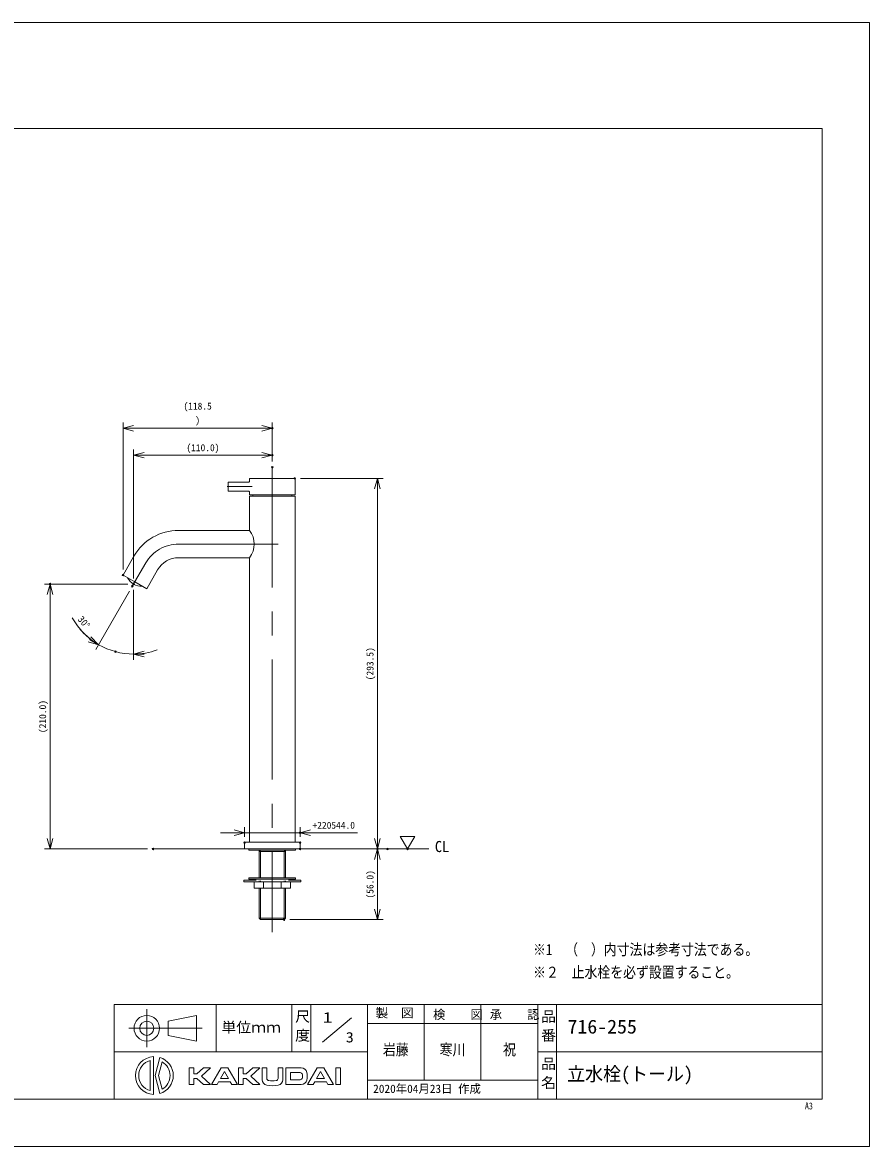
# Model space of a CAD drawing. Units: millimetres on the paper. Extents: x -210 to 210, y -148 to 148.
# Drawn here: x -13.9 to 210, y -148.5 to 148.5 of the extents above; entities that cross this region are included whole.
import ezdxf
from ezdxf.enums import TextEntityAlignment as Align

# ---------------------------------------------------------------- set-up
doc = ezdxf.new("R2010")
doc.units = ezdxf.units.MM
doc.header["$PDMODE"] = 32
doc.header["$PDSIZE"] = 0.4
doc.linetypes.add('USER1', pattern=[50.8, 31.75, -6.35, 6.35, -6.35])
for name, color, linetype, lineweight in [('0-0_0', 7, 'Continuous', 15), ('0-1_DEFPOINTS', 7, 'Continuous', 15), ('0-2_CLASS1', 7, 'Continuous', 15), ('0-3_1_3', 3, 'Continuous', 18)]:
    doc.layers.add(name, color=color, linetype=linetype, lineweight=lineweight)
doc.styles.add('ＭＳ ゴシック', font='')
doc.styles.get('ＭＳ ゴシック').set_extended_font_data('MS Gothic')

# ---------------------------------------------------------------- blocks, each defined once
blk = doc.blocks.new('KAKUDAI-3')
at = {"layer": '0-0_0'}
for p, q in [((-1.1, 3.991), (-1.1, -3.991)), ((-0.24, 4.994), (-0.24, -4.994)), ((0.18, 0), (1.461, 4.782)), ((1.07, 0), (2.036, 3.605)), ((1.461, -4.782), (0.18, 0)), ((2.036, -3.605), (1.07, 0))]:
    blk.add_line(p, q, dxfattribs=at)
for radius, start, end in [(5, 92.75126, 267.24875), (4.14, 105.40858, 254.59142), (5, 286.99276, 73.00724), (4.14, 299.46131, 60.53868)]:
    blk.add_arc((0, 0), radius, start, end, dxfattribs=at)
blk = doc.blocks.new('KAKUDAI-2')
at = {"layer": '0-0_0'}
for p, q in [((0, 4.437), (1.243, 4.437)), ((0, 4.437), (0, 0)), ((1.243, 4.437), (1.243, 2.81)), ((2.042, 2.81), (3.787, 4.437)), ((3.228, 2.219), (5.608, 4.438)), ((3.787, 4.437), (5.609, 4.437)), ((5.904, 0), (8.419, 4.437)), ((8.29, 1.626), (9.33, 3.462)), ((8.419, 4.437), (10.238, 4.437)), ((10.369, 1.627), (9.329, 3.463)), ((12.753, 0), (10.238, 4.437)), ((13.048, 4.437), (13.048, 0)), ((13.049, 4.437), (14.291, 4.437)), ((14.291, 4.437), (14.291, 2.81)), ((15.089, 2.811), (16.834, 4.438)), ((16.277, 2.218), (18.657, 4.437)), ((16.835, 4.437), (18.657, 4.437)), ((19.249, 4.437), (19.249, 1.289)), ((19.249, 4.437), (20.521, 4.437)), ((20.52, 4.437), (20.52, 1.622)), ((23.479, 4.437), (24.751, 4.437)), ((23.479, 4.437), (23.479, 1.622)), ((24.75, 4.437), (24.75, 1.289)), ((25.549, 4.437), (25.549, 0)), ((25.549, 4.437), (29.622, 4.437)), ((26.821, 3.165), (26.821, 1.272)), ((26.821, 3.165), (29.318, 3.165)), ((31.288, 0), (33.802, 4.437)), ((33.672, 1.627), (34.712, 3.462)), ((33.803, 4.437), (35.622, 4.437)), ((35.752, 1.627), (34.712, 3.462)), ((38.136, 0), (35.622, 4.437)), ((38.728, 4.437), (38.728, 0)), ((38.728, 4.437), (40, 4.437)), ((40, 4.437), (40, 0)), ((0, 0), (1.243, 0)), ((1.243, 2.81), (2.042, 2.81)), ((1.243, 1.627), (2.042, 1.627)), ((1.244, 1.627), (1.244, 0)), ((2.042, 1.627), (3.787, 0)), ((3.229, 2.219), (5.609, 0)), ((3.787, 0), (5.609, 0)), ((5.905, 0), (7.367, 0)), ((7.367, 0), (7.786, 0.739)), ((7.786, 0.739), (10.872, 0.739)), ((8.289, 1.627), (10.369, 1.627)), ((11.291, 0), (10.872, 0.74)), ((11.291, 0), (12.753, 0)), ((13.049, 0), (14.291, 0)), ((14.291, 2.81), (15.089, 2.81)), ((14.291, 1.627), (14.291, 0)), ((14.291, 1.627), (15.09, 1.627)), ((15.09, 1.627), (16.835, 0)), ((16.277, 2.219), (18.657, 0)), ((16.835, 0), (18.657, 0)), ((25.549, 0), (29.622, 0)), ((26.821, 1.272), (29.318, 1.272)), ((31.288, 0), (32.75, 0)), ((32.75, 0), (33.17, 0.739)), ((33.169, 0.739), (36.255, 0.739)), ((33.672, 1.627), (35.752, 1.627)), ((36.674, 0), (36.255, 0.74)), ((36.674, 0), (38.136, 0)), ((38.728, 0), (40, 0))]:
    blk.add_line(p, q, dxfattribs=at)
for centre, radius, start, end in [((29.318, 2.574), 0.592, 5.59873, 89.99998), ((29.622, 2.958), 1.479, 10.67193, 89.99998), ((25.697, 2.219), 5.473, 349.32807, 10.67193), ((20.728, 1.289), 1.479, 179.99996, 260.45071), ((21.112, 1.622), 0.592, 179.99996, 263.00092), ((22, 8.851), 7.875, 263.00097, 276.99901), ((22.887, 1.622), 0.592, 276.99903, 0), ((23.272, 1.289), 1.479, 279.54926, 0), ((29.318, 1.864), 0.592, 270.00002, 354.40127), ((29.622, 1.479), 1.479, 270.00002, 349.32807), ((25.697, 2.219), 4.23, 354.40127, 5.59873), ((22, 8.851), 9.147, 260.45074, 279.54923)]:
    blk.add_arc(centre, radius, start, end, dxfattribs=at)
blk = doc.blocks.new('ARROW-1')
at = {"layer": '0-0_0'}
blk.add_line((-1.4434, 2.5), (1.4434, 2.5), dxfattribs=at)
blk.add_lwpolyline([(-1.4434, 2.5), (0, 0), (1.4434, 2.5)], dxfattribs=at)
blk.add_point((0, 0), dxfattribs=at)
blk = doc.blocks.new('_OPEN30')
at = {"layer": '0-0_0'}
blk.add_line((0, 0), (-1, 0), dxfattribs=at)
blk.add_lwpolyline([(-1, 0.2679), (0, 0), (-1, -0.2679)], dxfattribs=at)
blk = doc.blocks.new('D6')
at = {"layer": '0-0_0'}
for p, q in [((44.812, -66.711), (44.812, -64.083)), ((59.479, -66.711), (59.479, -64.083)), ((44.812, -65.583), (38.462, -65.583)), ((59.479, -65.583), (65.829, -65.583))]:
    blk.add_line(p, q, dxfattribs=at)
blk.add_lwpolyline([(44.812, -65.583), (59.479, -65.583), (74.644, -65.583)], dxfattribs=at)
at = {"layer": '0-1_DEFPOINTS'}
for p in [(44.812, -68.211), (59.479, -65.583), (59.479, -68.211)]:
    blk.add_point(p, dxfattribs=at)
at = {"layer": '0-0_0', "xscale": 2.77, "yscale": 2.77}
blk.add_blockref('_OPEN30', (44.812, -65.583), dxfattribs=at)
at = {"layer": '0-0_0', "xscale": 2.77, "yscale": 2.77, "rotation": 180}
blk.add_blockref('_OPEN30', (59.479, -65.583), dxfattribs=at)
at = {"layer": '0-0_0', "style": 'ＭＳ ゴシック'}
blk.add_text('+220544.0', height=1.833, dxfattribs=at).set_placement((62.769, -65.083), align=Align.BOTTOM_LEFT)
blk = doc.blocks.new('D7')
at = {"layer": '0-0_0'}
for p, q in [((59.579, 28.023), (81.433, 28.023)), ((79.933, 28.023), (79.933, -69.877)), ((60.979, -69.877), (81.433, -69.877))]:
    blk.add_line(p, q, dxfattribs=at)
at = {"layer": '0-1_DEFPOINTS'}
for p in [(58.079, 28.023), (59.479, -69.877), (79.933, -69.877)]:
    blk.add_point(p, dxfattribs=at)
at = {"layer": '0-0_0', "xscale": 2.77, "yscale": 2.77}
for p, rotation in [((79.933, 28.023), 90), ((79.933, -69.877), 270)]:
    blk.add_blockref('_OPEN30', p, dxfattribs=dict(at, rotation=rotation))
at = {"layer": '0-0_0', "style": 'ＭＳ ゴシック'}
blk.add_text('(293.5)', height=1.833, rotation=90, dxfattribs=at).set_placement((79.433, -25.302), align=Align.BOTTOM_LEFT)
blk = doc.blocks.new('D8')
at = {"layer": '0-0_0'}
for p, q in [((13.979, 0.114), (-8.108, 0.114)), ((-6.608, -69.877), (-6.608, 0.114)), ((19.114, -69.877), (-8.108, -69.877))]:
    blk.add_line(p, q, dxfattribs=at)
at = {"layer": '0-1_DEFPOINTS'}
for p in [(-6.608, 0.114), (15.479, 0.114), (20.614, -69.877)]:
    blk.add_point(p, dxfattribs=at)
at = {"layer": '0-0_0', "xscale": 2.77, "yscale": 2.77}
for p, rotation in [((-6.608, 0.114), 90), ((-6.608, -69.877), 270)]:
    blk.add_blockref('_OPEN30', p, dxfattribs=dict(at, rotation=rotation))
at = {"layer": '0-0_0', "style": 'ＭＳ ゴシック'}
blk.add_text('(210.0)', height=1.833, rotation=90, dxfattribs=at).set_placement((-7.108, -39.257), align=Align.BOTTOM_LEFT)
blk = doc.blocks.new('D9')
at = {"layer": '0-0_0'}
for p, q in [((14.385, -1.782), (5.484, -17.197)), ((15.479, -1.386), (15.479, -19.875))]:
    blk.add_line(p, q, dxfattribs=at)
for start, end in [(208.78329, 240), (220.3216, 240), (240, 270), (270, 289.6784)]:
    blk.add_arc((15.479, 0.114), 18.489, start, end, dxfattribs=at)
at = {"layer": '0-1_DEFPOINTS'}
for p in [(15.479, 0.114), (15.479, 0.113), (15.135, -0.483), (10.693, -17.745)]:
    blk.add_point(p, dxfattribs=at)
at = {"layer": '0-0_0', "xscale": 2.77, "yscale": 2.77}
for p, rotation in [((6.234, -15.898), 330), ((15.479, -18.375), 180)]:
    blk.add_blockref('_OPEN30', p, dxfattribs=dict(at, rotation=rotation))
at = {"layer": '0-0_0', "style": 'ＭＳ ゴシック'}
blk.add_text('30°', height=1.833, rotation=310.249, dxfattribs=at).set_placement((0.134, -9.601), align=Align.BOTTOM_LEFT)
blk = doc.blocks.new('D10')
at = {"layer": '0-0_0'}
for p, q in [((15.479, 1.614), (15.479, 35.673)), ((52.145, 32.485), (52.145, 35.673)), ((15.479, 34.173), (52.145, 34.173))]:
    blk.add_line(p, q, dxfattribs=at)
at = {"layer": '0-1_DEFPOINTS'}
for p in [(52.145, 34.173), (52.145, 30.985), (15.479, 0.114)]:
    blk.add_point(p, dxfattribs=at)
at = {"layer": '0-0_0', "xscale": 2.77, "yscale": 2.77, "rotation": 180}
blk.add_blockref('_OPEN30', (15.479, 34.173), dxfattribs=at)
at = {"layer": '0-0_0', "xscale": 2.77, "yscale": 2.77}
blk.add_blockref('_OPEN30', (52.145, 34.173), dxfattribs=at)
at = {"layer": '0-0_0', "style": 'ＭＳ ゴシック'}
blk.add_text('(110.0)', height=1.833, dxfattribs=at).set_placement((29.437, 34.673), align=Align.BOTTOM_LEFT)
blk = doc.blocks.new('D11')
at = {"layer": '0-0_0'}
for p, q in [((12.679, 3.998), (12.679, 42.798)), ((52.145, 32.485), (52.145, 42.798)), ((12.679, 41.298), (52.145, 41.298))]:
    blk.add_line(p, q, dxfattribs=at)
at = {"layer": '0-1_DEFPOINTS'}
for p in [(52.145, 41.298), (52.145, 30.985), (12.679, 2.498)]:
    blk.add_point(p, dxfattribs=at)
at = {"layer": '0-0_0', "xscale": 2.77, "yscale": 2.77, "rotation": 180}
blk.add_blockref('_OPEN30', (12.679, 41.298), dxfattribs=at)
at = {"layer": '0-0_0', "xscale": 2.77, "yscale": 2.77}
blk.add_blockref('_OPEN30', (52.145, 41.298), dxfattribs=at)
at = {"layer": '0-0_0', "style": 'ＭＳ ゴシック'}
for s, p in [('(118.5', (28.662, 45.673)), (')', (31.787, 41.923))]:
    blk.add_text(s, height=1.833, dxfattribs=at).set_placement(p, align=Align.BOTTOM_LEFT)
blk = doc.blocks.new('D13')
at = {"layer": '0-0_0'}
for p, q in [((79.933, -88.544), (79.933, -69.877)), ((56.751, -88.544), (81.433, -88.544))]:
    blk.add_line(p, q, dxfattribs=at)
at = {"layer": '0-1_DEFPOINTS'}
for p in [(79.933, -69.877), (82.581, -69.877), (55.251, -88.544)]:
    blk.add_point(p, dxfattribs=at)
at = {"layer": '0-0_0', "xscale": 2.77, "yscale": 2.77}
for p, rotation in [((79.933, -69.877), 90), ((79.933, -88.544), 270)]:
    blk.add_blockref('_OPEN30', p, dxfattribs=dict(at, rotation=rotation))
at = {"layer": '0-0_0', "style": 'ＭＳ ゴシック'}
blk.add_text('(56.0)', height=1.833, rotation=90, dxfattribs=at).set_placement((79.433, -82.961), align=Align.BOTTOM_LEFT)

msp = doc.modelspace()

# ---------------------------------------------------------------- linework, layer by layer
at = {"layer": '0-1_DEFPOINTS'}
msp.add_line((-210, 148.5), (210, 148.5), dxfattribs=at)
msp.add_lwpolyline([(-210, -148.5), (210, -148.5), (210, 148.5)], dxfattribs=at)
at = {"layer": '0-2_CLASS1'}
for p, q in [((-197.5, 120.5), (197.5, 120.5)), ((10.3, -111), (10.3, -136)), ((10.3, -111), (197.5, -111)), ((37.3, -111), (37.3, -123.5)), ((57.3, -111), (57.3, -123.5)), ((62.3, -111), (62.3, -123.5)), ((77.3, -111), (77.3, -136)), ((92.3, -111), (92.3, -131)), ((107.3, -111), (107.3, -131)), ((122.3, -111), (122.3, -136)), ((127.3, -111), (127.3, -136)), ((24.584, -115.375), (32.084, -113.875)), ((24.584, -115.375), (24.584, -119.125)), ((32.084, -113.875), (32.084, -120.625)), ((73.082, -114.515), (65.379, -120.934)), ((77.3, -116), (122.3, -116)), ((24.584, -119.125), (32.084, -120.625)), ((10.3, -123.5), (77.3, -123.5)), ((122.3, -123.5), (197.5, -123.5)), ((77.3, -131), (122.3, -131))]:
    msp.add_line(p, q, dxfattribs=at)
at = {"layer": '0-2_CLASS1', "linetype": 'USER1'}
for p, q in [((18.959, -112.177), (18.959, -122.253)), ((14.191, -117.25), (33.625, -117.25))]:
    msp.add_line(p, q, dxfattribs=at)
at = {"layer": '0-2_CLASS1'}
msp.add_lwpolyline([(-197.5, -136), (197.5, -136), (197.5, 120.5)], dxfattribs=at)
for radius in [3.375, 1.875]:
    msp.add_circle((18.959, -117.25), radius, dxfattribs=at)
at = {"layer": '0-3_1_3', "color": 7, "linetype": 'USER1', "lineweight": 15}
for p, q in [((52.145, 30.985), (52.145, -91.877)), ((40.226, 25.856), (46.806, 25.856)), ((53.686, 10.689), (27.258, 10.689)), ((18.698, 5.689), (15.135, -0.483))]:
    msp.add_line(p, q, dxfattribs=at)
at = {"layer": '0-3_1_3'}
for p, q in [((40.479, 26.989), (40.479, 24.723)), ((40.512, 27.023), (45.84, 27.023)), ((46.145, 27.956), (46.145, 27.356)), ((46.212, 28.023), (58.079, 28.023)), ((58.145, 27.956), (58.145, 23.756)), ((40.512, 24.689), (45.84, 24.689)), ((46.145, 23.756), (46.145, 24.356)), ((46.145, 23.356), (46.145, 14.306)), ((46.212, 23.689), (52.145, 23.689)), ((46.979, 23.689), (46.979, 23.356)), ((58.079, 23.689), (52.145, 23.689)), ((57.312, 23.689), (57.312, 23.356)), ((58.145, -68.044), (58.145, 23.356)), ((27.358, 14.306), (46.145, 14.306)), ((15.566, 7.498), (12.679, 2.498)), ((27.358, 7.073), (46.145, 7.073)), ((46.145, 7.073), (46.145, -68.044)), ((21.83, 3.881), (18.943, -1.119)), ((12.679, 2.498), (15.811, 0.689)), ((18.943, -1.119), (15.811, 0.689)), ((44.812, -69.877), (44.812, -68.211)), ((44.979, -68.044), (52.145, -68.044)), ((59.312, -68.044), (52.145, -68.044)), ((59.479, -69.877), (59.479, -68.211)), ((20.614, -69.877), (93.545, -69.877)), ((45.979, -69.877), (45.979, -70.211)), ((45.979, -70.211), (58.312, -70.211)), ((48.653, -77.544), (48.653, -70.211)), ((48.653, -70.548), (55.638, -70.548)), ((55.638, -77.544), (55.638, -70.211)), ((58.312, -69.877), (58.312, -70.211)), ((44.645, -78.131), (47.846, -78.131)), ((44.645, -78.131), (44.645, -78.531)), ((59.645, -78.531), (44.645, -78.531)), ((45.979, -77.544), (58.312, -77.544)), ((45.979, -77.544), (45.979, -77.877)), ((45.979, -77.877), (58.312, -77.877)), ((47.362, -80.198), (47.362, -78.531)), ((48.653, -78.304), (48.653, -78.531)), ((49.811, -78.531), (49.811, -80.198)), ((54.478, -78.531), (54.478, -80.198)), ((55.638, -78.531), (55.638, -78.304)), ((59.645, -78.131), (56.445, -78.131)), ((56.929, -80.198), (56.929, -78.531)), ((58.312, -77.544), (58.312, -77.877)), ((59.645, -78.131), (59.645, -78.531)), ((56.929, -80.198), (47.362, -80.198)), ((48.653, -80.198), (48.653, -88.157)), ((55.638, -80.198), (55.638, -88.157)), ((48.653, -88.157), (52.145, -88.157)), ((49.04, -88.544), (48.653, -88.157)), ((49.04, -88.544), (52.145, -88.544)), ((52.145, -88.157), (55.638, -88.157)), ((52.145, -88.544), (55.251, -88.544)), ((55.251, -88.544), (55.638, -88.157))]:
    msp.add_line(p, q, dxfattribs=at)
at = {"layer": '0-3_1_3', "color": 7, "lineweight": 15}
for p, q in [((48.845, -70.211), (49.04, -70.548)), ((49.04, -77.544), (49.04, -70.548)), ((55.445, -70.211), (55.251, -70.548)), ((55.251, -77.544), (55.251, -70.548)), ((49.04, -78.531), (49.04, -78.335)), ((55.251, -78.531), (55.251, -78.335)), ((49.04, -80.198), (49.04, -88.544)), ((55.251, -80.198), (55.251, -88.544))]:
    msp.add_line(p, q, dxfattribs=at)
at = {"layer": '0-3_1_3'}
msp.add_lwpolyline([(46.145, 23.356), (52.145, 23.356), (58.145, 23.356)], dxfattribs=at)
for centre, radius, start, end in [((40.512, 26.989), 0.0333, 90, 180), ((45.813, 27.355), 0.333, 269.78715, 0.3439), ((46.212, 27.956), 0.0667, 90, 180), ((58.079, 27.956), 0.0667, 0, 90), ((40.512, 24.723), 0.0333, 180, 270), ((45.813, 24.357), 0.333, 359.69638, 90.12737), ((46.212, 23.756), 0.0667, 180, 270), ((58.079, 23.756), 0.0667, 270, 0), ((27.358, 0.689), 13.617, 90, 150), ((41.358, 10.689), 6, 322.9309, 37.0691), ((27.358, 0.689), 6.383, 90, 150), ((17.469, 3.562), 3.981, 206.41159, 240), ((17.469, 3.562), 3.981, 240, 273.58841), ((44.979, -68.211), 0.167, 90, 180), ((59.312, -68.211), 0.167, 0, 90)]:
    msp.add_arc(centre, radius, start, end, dxfattribs=at)
at = {"layer": '0-3_1_3', "color": 7, "linetype": 'USER1', "lineweight": 15}
msp.add_arc((27.358, 0.689), 10, 90, 150, dxfattribs=at)

# ---------------------------------------------------------------- block references
at = {"layer": '0-2_CLASS1'}
for name, p in [('KAKUDAI-3', (20.959, -129.75)), ('KAKUDAI-2', (30.17, -132.131))]:
    msp.add_blockref(name, p, dxfattribs=at)
at = {"layer": '0-3_1_3'}
for name in ['D11', 'D10', 'D7', 'D8', 'D9', 'D6', 'D13']:
    msp.add_blockref(name, (0, 0), dxfattribs=at)
at = {"layer": '0-3_1_3', "xscale": 1.333333, "yscale": 1.333333}
msp.add_blockref('ARROW-1', (87.904, -69.877), dxfattribs=at)

# ---------------------------------------------------------------- texts
at = {"layer": '0-2_CLASS1', "style": 'ＭＳ ゴシック'}
for s, height, width, p in [('※1\u3000（\u3000）内寸法は参考寸法である。', 2.933, 0.85, (121.07, -98.8)), ('※２\u3000止水栓を必ず設置すること。', 2.933, 0.85, (121.07, -104.8)), ('尺', 2.749, 1.05, (58.19, -116.345)), ('製\u3000図', 2.346, 1.05, (79.422, -115.098)), ('品', 2.749, 1.05, (123.19, -116.345)), ('単位ｍｍ', 2.749, 1.05, (38.674, -119.201)), ('1', 2.749, 1.4, (65.437, -116.583)), ('716-255', 3.666, 1.05, (130.175, -119.75)), ('度', 2.749, 1.05, (58.19, -121.345)), ('3', 2.749, 1.15, (71.537, -121.82)), ('番', 2.749, 1.05, (123.19, -121.345)), ('岩藤', 2.933, 0.85, (81.374, -125.245)), ('寒川', 2.933, 0.85, (96.374, -125.245)), ('祝', 2.933, 0.85, (113.127, -125.245)), ('品', 2.749, 1.05, (123.19, -128.845)), ('立水栓(トール)', 3.666, 0.95, (130.081, -132.25)), ('名', 2.749, 1.05, (123.19, -133.845)), ('A3', 1.833, 0.85, (192.917, -139.25))]:
    msp.add_text(s, height=height, dxfattribs=dict(at, width=width)).set_placement(p, align=Align.BOTTOM_LEFT)
msp.add_text('2020年04月23日 作成', height=2.199, dxfattribs=at).set_placement((78.796, -135), align=Align.BOTTOM_LEFT)
at = {"layer": '0-2_CLASS1', "char_height": 2.346, "attachment_point": 7, "style": 'ＭＳ ゴシック'}
for s, insert in [('\\T2.06;検\\~図', (94.636, -115.098)), ('\\T2.06;承\\~認', (109.636, -115.098))]:
    msp.add_mtext(s, dxfattribs=dict(at, insert=insert))
at = {"layer": '0-3_1_3', "color": 7, "style": 'ＭＳ ゴシック', "width": 0.95}
msp.add_text('CL', height=2.933, dxfattribs=at).set_placement((95.113, -71.578), align=Align.BOTTOM_LEFT)

doc.saveas('drawing.dxf')
